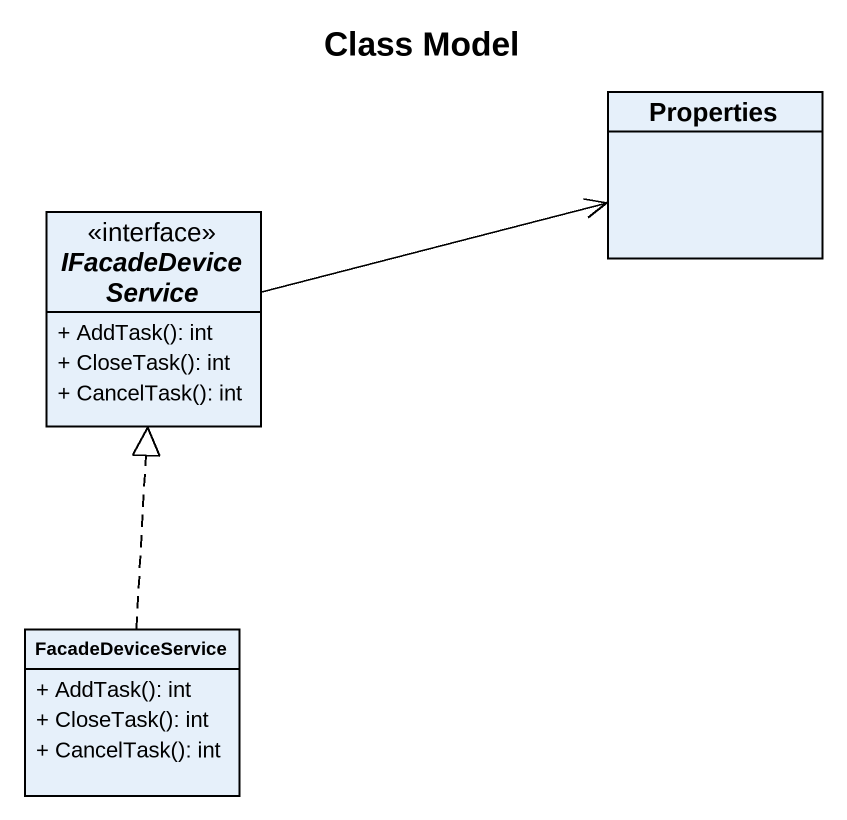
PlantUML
@startuml
title Class Model
hide circle
hide empty members
skinparam classAttributeIconSize 0
class Properties
interface IFacadeDeviceService {
  + AddTask(): int
  + CloseTask(): int
  + CancelTask(): int
}
class FacadeDeviceService {
  + AddTask(): int
  + CloseTask(): int
  + CancelTask(): int
}
IFacadeDeviceService -right-> Properties
FacadeDeviceService .up.|> IFacadeDeviceService
@enduml
